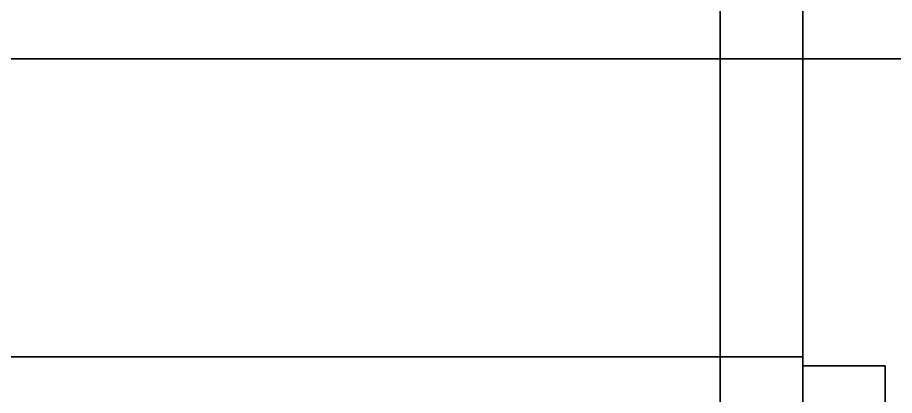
# Model space of a CAD drawing. Extents: x -469 to 3226, y 1395 to 4288.
# Drawn here: x 104.9 to 296.2, y 3466.6 to 3549 of the extents above; entities that cross this region are included whole.
import ezdxf

# ---------------------------------------------------------------- set-up
doc = ezdxf.new("R2010")
doc.units = 0
for name, color, linetype in [('LAYER0', 7, 'CONTINUOUS'), ('LAYER1', 7, 'CONTINUOUS'), ('LAYER121', 9, 'CONTINUOUS'), ('LAYER338', 9, 'CONTINUOUS'), ('LAYER48', 9, 'CONTINUOUS'), ('LAYER49', 9, 'CONTINUOUS'), ('LAYER84', 9, 'CONTINUOUS')]:
    doc.layers.add(name, color=color, linetype=linetype)

msp = doc.modelspace()

# ---------------------------------------------------------------- linework, layer by layer
at = {"layer": 'LAYER0', "invisible_edges": 1}
for points in [[(3116.174, 4288.024, -5), (-468.8259, 1395.024, -5), (-468.8259, 4288.024, -5), (3116.174, 4288.024, -5)], [(-468.8259, 1395.024, -5), (3116.174, 4288.024, -5), (3116.174, 1395.024, -5), (-468.8259, 1395.024, -5)], [(3116.174, 1395.024), (-468.8259, 4288.024), (-468.8259, 1395.024), (3116.174, 1395.024)], [(-468.8259, 4288.024), (3116.174, 1395.024), (3116.174, 4288.024), (-468.8259, 4288.024)]]:
    msp.add_3dface(points, dxfattribs=at)
at = {"layer": 'LAYER121', "invisible_edges": 1}
for points in [[(276.1741, 3056.194, 2377), (276.1741, 3473.024, 83), (276.1741, 3056.194, 83), (276.1741, 3056.194, 2377)], [(276.1741, 3473.024, 83), (276.1741, 3056.194, 2377), (276.1741, 3473.024, 2377), (276.1741, 3473.024, 83)], [(294.1741, 3056.194, 83), (276.1741, 3473.024, 83), (294.1741, 3473.024, 83), (294.1741, 3056.194, 83)], [(276.1741, 3473.024, 83), (294.1741, 3056.194, 83), (276.1741, 3056.194, 83), (276.1741, 3473.024, 83)], [(294.1741, 3473.024, 2377), (276.1741, 3473.024, 83), (276.1741, 3473.024, 2377), (294.1741, 3473.024, 2377)], [(276.1741, 3473.024, 83), (294.1741, 3473.024, 2377), (294.1741, 3473.024, 83), (276.1741, 3473.024, 83)], [(276.1741, 3056.194, 2377), (294.1741, 3473.024, 2377), (276.1741, 3473.024, 2377), (276.1741, 3056.194, 2377)], [(294.1741, 3473.024, 2377), (276.1741, 3056.194, 2377), (294.1741, 3056.194, 2377), (294.1741, 3473.024, 2377)], [(294.1741, 3473.024, 2377), (294.1741, 3056.194, 83), (294.1741, 3473.024, 83), (294.1741, 3473.024, 2377)], [(294.1741, 3056.194, 83), (294.1741, 3473.024, 2377), (294.1741, 3056.194, 2377), (294.1741, 3056.194, 83)]]:
    msp.add_3dface(points, dxfattribs=at)
at = {"layer": 'LAYER338', "invisible_edges": 1}
for points in [[(258.1741, 3600.524, 2440), (258.1741, 2082.524, 2380), (258.1741, 2082.524, 2440), (258.1741, 3600.524, 2440)], [(258.1741, 2082.524, 2380), (258.1741, 3600.524, 2440), (258.1741, 3600.524, 2380), (258.1741, 2082.524, 2380)], [(276.1741, 3600.524, 2380), (258.1741, 2082.524, 2380), (258.1741, 3600.524, 2380), (276.1741, 3600.524, 2380)], [(258.1741, 2082.524, 2380), (276.1741, 3600.524, 2380), (276.1741, 2082.524, 2380), (258.1741, 2082.524, 2380)], [(276.1741, 2082.524, 2440), (258.1741, 3600.524, 2440), (258.1741, 2082.524, 2440), (276.1741, 2082.524, 2440)], [(258.1741, 3600.524, 2440), (276.1741, 2082.524, 2440), (276.1741, 3600.524, 2440), (258.1741, 3600.524, 2440)], [(276.1741, 3600.524, 2380), (276.1741, 2082.524, 2440), (276.1741, 2082.524, 2380), (276.1741, 3600.524, 2380)], [(276.1741, 2082.524, 2440), (276.1741, 3600.524, 2380), (276.1741, 3600.524, 2440), (276.1741, 2082.524, 2440)]]:
    msp.add_3dface(points, dxfattribs=at)
at = {"layer": 'LAYER48', "invisible_edges": 1}
for points in [[(258.1741, 3540.023), (276.1741, 3475.023), (258.1741, 3475.023), (258.1741, 3540.023)], [(276.1741, 3475.023), (258.1741, 3540.023), (276.1741, 3540.023), (276.1741, 3475.023)], [(276.1741, 3540.023, 2380), (258.1741, 3475.023, 2380), (276.1741, 3475.023, 2380), (276.1741, 3540.023, 2380)], [(258.1741, 3475.023, 2380), (276.1741, 3540.023, 2380), (258.1741, 3540.023, 2380), (258.1741, 3475.023, 2380)], [(258.1741, 3540.023), (276.1741, 3540.023, 2380), (276.1741, 3540.023), (258.1741, 3540.023)], [(276.1741, 3540.023, 2380), (258.1741, 3540.023), (258.1741, 3540.023, 2380), (276.1741, 3540.023, 2380)], [(258.1741, 3475.023, 2380), (258.1741, 3540.023), (258.1741, 3475.023), (258.1741, 3475.023, 2380)], [(258.1741, 3540.023), (258.1741, 3475.023, 2380), (258.1741, 3540.023, 2380), (258.1741, 3540.023)], [(276.1741, 3540.023, 2380), (276.1741, 3475.023), (276.1741, 3540.023), (276.1741, 3540.023, 2380)], [(276.1741, 3475.023), (276.1741, 3540.023, 2380), (276.1741, 3475.023, 2380), (276.1741, 3475.023)], [(258.1741, 3475.023, 2380), (276.1741, 3475.023), (276.1741, 3475.023, 2380), (258.1741, 3475.023, 2380)], [(276.1741, 3475.023), (258.1741, 3475.023, 2380), (258.1741, 3475.023), (276.1741, 3475.023)]]:
    msp.add_3dface(points, dxfattribs=at)
at = {"layer": 'LAYER49', "invisible_edges": 1}
for points in [[(-253.8259, 3540.023), (316.1741, 3558.023), (316.1741, 3540.023), (-253.8259, 3540.023)], [(316.1741, 3558.023), (-253.8259, 3540.023), (-253.8259, 3558.023), (316.1741, 3558.023)], [(-253.8259, 3558.023, 2380), (316.1741, 3540.023, 2380), (316.1741, 3558.023, 2380), (-253.8259, 3558.023, 2380)], [(316.1741, 3540.023, 2380), (-253.8259, 3558.023, 2380), (-253.8259, 3540.023, 2380), (316.1741, 3540.023, 2380)], [(316.1741, 3540.023, 2380), (-253.8259, 3540.023), (316.1741, 3540.023), (316.1741, 3540.023, 2380)], [(-253.8259, 3540.023), (316.1741, 3540.023, 2380), (-253.8259, 3540.023, 2380), (-253.8259, 3540.023)]]:
    msp.add_3dface(points, dxfattribs=at)
at = {"layer": 'LAYER84', "invisible_edges": 1}
for points in [[(-303.8259, 3457.024), (276.1741, 3475.024), (276.1741, 3457.024), (-303.8259, 3457.024)], [(276.1741, 3475.024), (-303.8259, 3457.024), (-303.8259, 3475.024), (276.1741, 3475.024)], [(-303.8259, 3475.024, 2380), (276.1741, 3457.024, 2380), (276.1741, 3475.024, 2380), (-303.8259, 3475.024, 2380)], [(276.1741, 3457.024, 2380), (-303.8259, 3475.024, 2380), (-303.8259, 3457.024, 2380), (276.1741, 3457.024, 2380)], [(276.1741, 3475.024), (-303.8259, 3475.024, 2380), (276.1741, 3475.024, 2380), (276.1741, 3475.024)], [(-303.8259, 3475.024, 2380), (276.1741, 3475.024), (-303.8259, 3475.024), (-303.8259, 3475.024, 2380)], [(276.1741, 3475.024), (276.1741, 3457.024, 2380), (276.1741, 3457.024), (276.1741, 3475.024)], [(276.1741, 3457.024, 2380), (276.1741, 3475.024), (276.1741, 3475.024, 2380), (276.1741, 3457.024, 2380)]]:
    msp.add_3dface(points, dxfattribs=at)

# ---------------------------------------------------------------- meshes
at = {"layer": 'LAYER1'}
mesh = msp.add_polymesh((5, 2), dxfattribs=at)
for k, corner in enumerate([(2966.174, 1545.024, 2430), (2966.174, 4138.024, 2430), (-318.8259, 1545.024, 2430), (2966.174, 1545.024, 2430), (-318.8259, 4138.024, 2430), (-318.8259, 1545.024, 2430), (2966.174, 4138.024, 2430), (-318.8259, 4138.024, 2430), (3116.174, 4288.024, 2430), (-468.8259, 4288.024, 2430)]):
    mesh.set_mesh_vertex(divmod(k, 2), corner)

doc.saveas('drawing.dxf')
